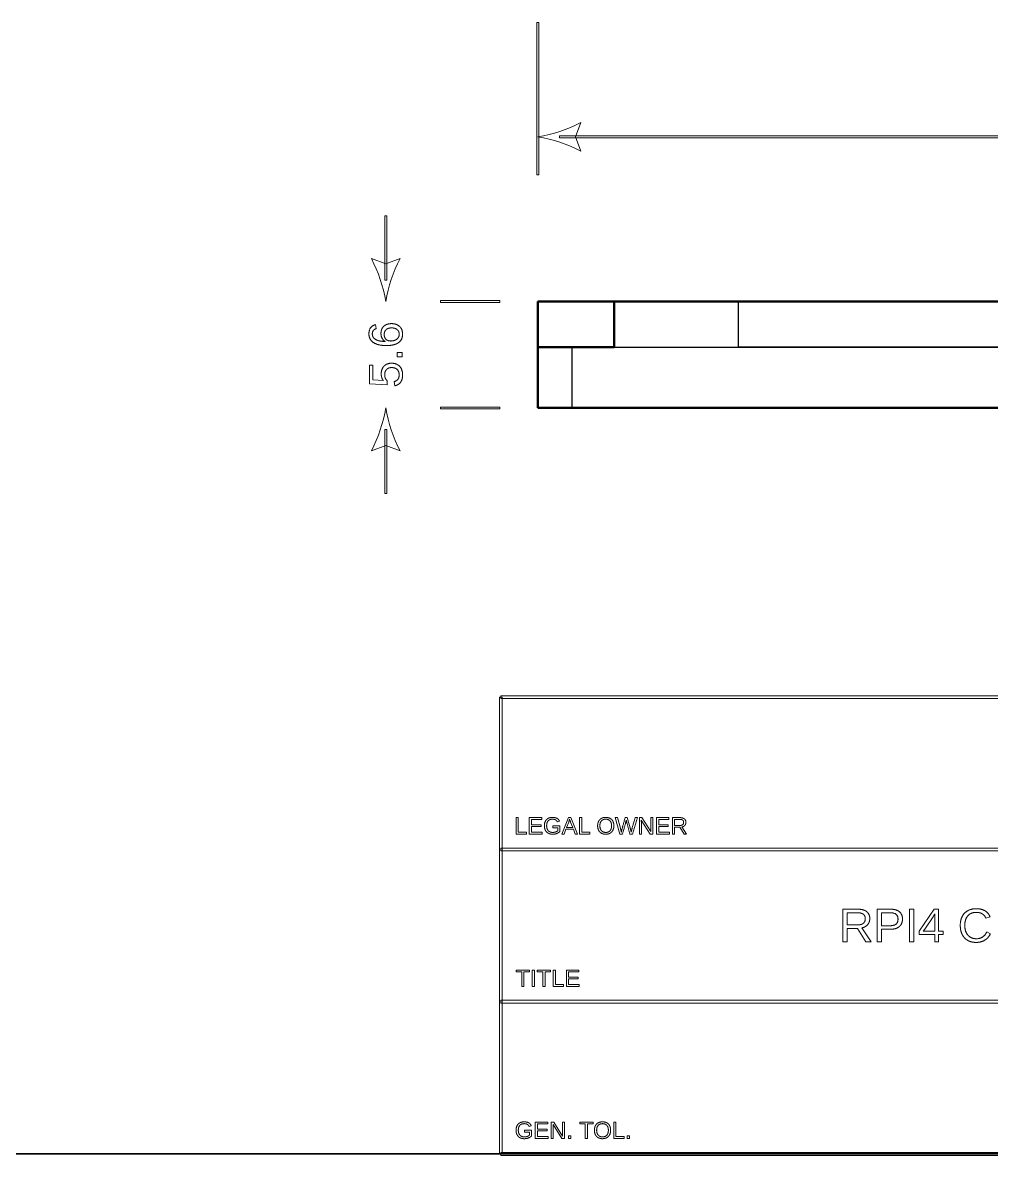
# Model space of a CAD drawing. Header units: millimetres. Extents: x 10 to 410, y 10 to 287.
# Drawn here: x 214.9 to 265.8, y 9.9 to 69.4 of the extents above; entities that cross this region are included whole.
import ezdxf

# ---------------------------------------------------------------- set-up
doc = ezdxf.new("R2010")
doc.units = ezdxf.units.MM
for name, color, linetype, lineweight in [('border', 7, 'Continuous', 35), ('dimensions', 7, 'Continuous', 13), ('hidden', 7, 'Continuous', 25), ('part', 7, 'Continuous', 50)]:
    doc.layers.add(name, color=color, linetype=linetype, lineweight=lineweight)

msp = doc.modelspace()

# ---------------------------------------------------------------- linework, layer by layer
at = {"layer": 'border'}
msp.add_line((10, 10), (410, 10), dxfattribs=at)
at = {"layer": 'dimensions'}
for p, q in [((242, 69.45), (241.9, 69.45)), ((241.9, 69.45), (241.9, 61.45)), ((242, 61.45), (242, 69.45)), ((243.919, 63.45), (244.2, 64.2)), ((243.075, 63.5), (243.075, 63.4)), ((285.687, 63.5), (243.075, 63.5)), ((243.075, 63.4), (285.687, 63.4)), ((244.2, 62.7), (243.919, 63.45)), ((241.9, 61.45), (242, 61.45)), ((234, 59.3), (233.9, 59.3)), ((233.9, 59.3), (233.9, 55.925)), ((234, 55.925), (234, 59.3)), ((233.95, 56.769), (233.2, 57.05)), ((234.7, 57.05), (233.95, 56.769)), ((233.9, 55.925), (234, 55.925)), ((239.95, 54.85), (236.835, 54.85)), ((236.835, 54.85), (236.835, 54.75)), ((239.95, 54.75), (239.95, 54.85)), ((236.835, 54.75), (239.95, 54.75)), ((233.453, 53.375), (233.415, 53.585)), ((234.543, 52.124), (234.543, 51.886)), ((234.811, 52.124), (234.543, 52.124)), ((234.543, 51.886), (234.811, 51.886)), ((234.811, 51.886), (234.811, 52.124)), ((233.091, 51.453), (233.091, 50.475)), ((233.277, 51.453), (233.091, 51.453)), ((233.277, 50.675), (233.277, 51.453)), ((233.823, 50.642), (233.277, 50.675)), ((234.016, 50.417), (234.016, 50.632)), ((233.091, 50.475), (234.016, 50.417)), ((234.4, 50.589), (234.426, 50.367)), ((239.95, 49.25), (236.835, 49.25)), ((236.835, 49.25), (236.835, 49.15)), ((236.835, 49.15), (239.95, 49.15)), ((239.95, 49.15), (239.95, 49.25)), ((234, 48.075), (233.9, 48.075)), ((233.9, 48.075), (233.9, 44.7)), ((234, 44.7), (234, 48.075)), ((233.2, 46.95), (233.95, 47.231)), ((233.95, 47.231), (234.7, 46.95)), ((233.9, 44.7), (234, 44.7)), ((240.075, 34), (239.925, 34)), ((239.925, 34), (239.925, 10)), ((410, 34.075), (240, 34.075)), ((240, 34.075), (240, 33.925)), ((240.075, 10), (240.075, 34)), ((240, 33.925), (410, 33.925)), ((240.8, 27.672), (240.8, 26.812)), ((240.917, 27.672), (240.8, 27.672)), ((240.917, 26.907), (240.917, 27.672)), ((241.495, 27.672), (241.495, 26.812)), ((242.148, 27.672), (241.495, 27.672)), ((241.612, 27.577), (242.148, 27.577)), ((241.612, 27.301), (241.612, 27.577)), ((242.148, 27.577), (242.148, 27.672)), ((242.975, 27.449), (243.086, 27.482)), ((243.552, 27.672), (243.201, 26.812)), ((243.456, 27.155), (243.566, 27.437)), ((243.685, 27.672), (243.552, 27.672)), ((243.611, 27.567), (243.617, 27.584)), ((243.617, 27.584), (243.633, 27.534)), ((243.667, 27.438), (243.778, 27.155)), ((244.03, 26.812), (243.685, 27.672)), ((244.135, 27.672), (244.135, 26.812)), ((244.252, 27.672), (244.135, 27.672)), ((244.252, 26.907), (244.252, 27.672)), ((246.006, 27.672), (246.26, 26.812)), ((246.128, 27.672), (246.006, 27.672)), ((246.282, 27.126), (246.128, 27.672)), ((246.648, 27.672), (246.536, 27.672)), ((246.797, 27.137), (246.648, 27.672)), ((246.923, 26.812), (247.176, 27.672)), ((247.176, 27.672), (247.055, 27.672)), ((247.283, 27.672), (247.283, 26.812)), ((247.419, 27.672), (247.283, 27.672)), ((247.381, 27.545), (247.841, 26.812)), ((247.384, 27.485), (247.381, 27.545)), ((247.387, 27.383), (247.384, 27.485)), ((247.387, 26.812), (247.387, 27.383)), ((247.884, 26.935), (247.419, 27.672)), ((247.876, 27.672), (247.876, 27.108)), ((247.981, 27.672), (247.876, 27.672)), ((247.981, 26.812), (247.981, 27.672)), ((248.186, 27.672), (248.186, 26.812)), ((248.838, 27.672), (248.186, 27.672)), ((248.302, 27.577), (248.838, 27.577)), ((248.302, 27.301), (248.302, 27.577)), ((248.838, 27.577), (248.838, 27.672)), ((249.02, 27.672), (249.02, 26.812)), ((249.424, 27.672), (249.02, 27.672)), ((249.136, 27.579), (249.413, 27.579)), ((249.136, 27.261), (249.136, 27.579)), ((240.8, 26.812), (241.351, 26.812)), ((241.351, 26.907), (240.917, 26.907)), ((241.351, 26.812), (241.351, 26.907)), ((241.495, 26.812), (242.173, 26.812)), ((242.111, 27.301), (241.612, 27.301)), ((241.612, 27.207), (242.111, 27.207)), ((241.612, 26.907), (241.612, 27.207)), ((242.173, 26.907), (241.612, 26.907)), ((242.111, 27.207), (242.111, 27.301)), ((242.173, 26.812), (242.173, 26.907)), ((242.741, 27.243), (242.741, 27.145)), ((243.105, 27.243), (242.741, 27.243)), ((242.741, 27.145), (242.998, 27.145)), ((242.998, 27.145), (242.998, 26.99)), ((243.105, 26.946), (243.105, 27.243)), ((243.201, 26.812), (243.322, 26.812)), ((243.322, 26.812), (243.421, 27.064)), ((243.421, 27.064), (243.813, 27.064)), ((243.778, 27.155), (243.456, 27.155)), ((243.813, 27.064), (243.911, 26.812)), ((243.911, 26.812), (244.03, 26.812)), ((244.135, 26.812), (244.686, 26.812)), ((244.686, 26.907), (244.252, 26.907)), ((244.686, 26.812), (244.686, 26.907)), ((246.26, 26.812), (246.399, 26.812)), ((246.635, 27.358), (246.784, 26.812)), ((246.784, 26.812), (246.923, 26.812)), ((246.857, 26.936), (246.851, 26.915)), ((247.283, 26.812), (247.387, 26.812)), ((247.841, 26.812), (247.981, 26.812)), ((248.186, 26.812), (248.863, 26.812)), ((248.802, 27.301), (248.302, 27.301)), ((248.302, 27.207), (248.802, 27.207)), ((248.302, 26.907), (248.302, 27.207)), ((248.863, 26.907), (248.302, 26.907)), ((248.802, 27.207), (248.802, 27.301)), ((248.863, 26.812), (248.863, 26.907)), ((249.02, 26.812), (249.136, 26.812)), ((249.418, 27.261), (249.136, 27.261)), ((249.136, 27.169), (249.404, 27.169)), ((249.136, 26.812), (249.136, 27.169)), ((249.404, 27.169), (249.628, 26.812)), ((249.762, 26.812), (249.518, 27.183)), ((249.628, 26.812), (249.762, 26.812)), ((410, 26.075), (240, 26.075)), ((240, 26.075), (240, 25.925)), ((240, 25.925), (410, 25.925)), ((257.976, 22.859), (257.976, 21.139)), ((258.786, 22.859), (257.976, 22.859)), ((258.21, 22.673), (258.763, 22.673)), ((258.21, 22.038), (258.21, 22.673)), ((259.782, 22.859), (259.782, 21.139)), ((260.506, 22.859), (259.782, 22.859)), ((260.015, 22.673), (260.478, 22.673)), ((260.015, 21.994), (260.015, 22.673)), ((261.475, 22.859), (261.475, 21.139)), ((261.708, 22.859), (261.475, 22.859)), ((261.708, 21.139), (261.708, 22.859)), ((262.784, 22.859), (261.996, 21.7)), ((263.014, 22.859), (262.784, 22.859)), ((263.014, 21.702), (263.014, 22.859)), ((258.772, 22.038), (258.21, 22.038)), ((262.284, 21.817), (262.725, 22.466)), ((262.807, 22.612), (262.807, 21.702)), ((265.497, 22.386), (265.718, 22.459)), ((258.21, 21.854), (258.745, 21.854)), ((258.21, 21.139), (258.21, 21.854)), ((258.745, 21.854), (259.192, 21.139)), ((259.461, 21.139), (258.973, 21.88)), ((260.487, 21.994), (260.015, 21.994)), ((260.015, 21.81), (260.52, 21.81)), ((260.015, 21.139), (260.015, 21.81)), ((261.996, 21.7), (261.996, 21.529)), ((261.996, 21.529), (262.807, 21.529)), ((262.199, 21.702), (262.218, 21.727)), ((262.807, 21.702), (262.199, 21.702)), ((262.218, 21.727), (262.284, 21.817)), ((262.807, 21.529), (262.807, 21.139)), ((263.256, 21.702), (263.014, 21.702)), ((263.014, 21.529), (263.256, 21.529)), ((263.014, 21.139), (263.014, 21.529)), ((263.256, 21.529), (263.256, 21.702)), ((265.734, 21.569), (265.544, 21.664)), ((257.976, 21.139), (258.21, 21.139)), ((259.192, 21.139), (259.461, 21.139)), ((259.782, 21.139), (260.015, 21.139)), ((261.475, 21.139), (261.708, 21.139)), ((262.807, 21.139), (263.014, 21.139)), ((240.8, 19.66), (240.8, 19.565)), ((241.507, 19.66), (240.8, 19.66)), ((241.507, 19.565), (241.507, 19.66)), ((241.651, 19.66), (241.651, 18.8)), ((241.767, 19.66), (241.651, 19.66)), ((241.767, 18.8), (241.767, 19.66)), ((241.911, 19.66), (241.911, 19.565)), ((242.618, 19.66), (241.911, 19.66)), ((242.618, 19.565), (242.618, 19.66)), ((242.749, 19.66), (242.749, 18.8)), ((242.865, 19.66), (242.749, 19.66)), ((242.865, 18.895), (242.865, 19.66)), ((243.444, 19.66), (243.444, 18.8)), ((244.097, 19.66), (243.444, 19.66)), ((244.097, 19.565), (244.097, 19.66)), ((240.8, 19.565), (241.095, 19.565)), ((241.095, 19.565), (241.095, 18.8)), ((241.211, 19.565), (241.507, 19.565)), ((241.211, 18.8), (241.211, 19.565)), ((241.911, 19.565), (242.206, 19.565)), ((242.206, 19.565), (242.206, 18.8)), ((242.322, 19.565), (242.618, 19.565)), ((242.322, 18.8), (242.322, 19.565)), ((243.561, 19.565), (244.097, 19.565)), ((243.561, 19.289), (243.561, 19.565)), ((244.06, 19.289), (243.561, 19.289)), ((243.561, 19.195), (244.06, 19.195)), ((243.561, 18.895), (243.561, 19.195)), ((244.06, 19.195), (244.06, 19.289)), ((241.095, 18.8), (241.211, 18.8)), ((241.651, 18.8), (241.767, 18.8)), ((242.206, 18.8), (242.322, 18.8)), ((242.749, 18.8), (243.3, 18.8)), ((243.3, 18.895), (242.865, 18.895)), ((243.3, 18.8), (243.3, 18.895)), ((243.444, 18.8), (244.122, 18.8)), ((244.122, 18.895), (243.561, 18.895)), ((244.122, 18.8), (244.122, 18.895)), ((410, 18.075), (240, 18.075)), ((240, 18.075), (240, 17.925)), ((240, 17.925), (410, 17.925)), ((241.486, 11.449), (241.597, 11.482)), ((241.812, 11.672), (241.812, 10.812)), ((242.464, 11.672), (241.812, 11.672)), ((241.929, 11.577), (242.464, 11.577)), ((241.929, 11.301), (241.929, 11.577)), ((242.464, 11.577), (242.464, 11.672)), ((242.646, 11.672), (242.646, 10.812)), ((242.781, 11.672), (242.646, 11.672)), ((242.743, 11.545), (243.204, 10.812)), ((242.746, 11.485), (242.743, 11.545)), ((242.749, 11.383), (242.746, 11.485)), ((242.749, 10.812), (242.749, 11.383)), ((243.246, 10.935), (242.781, 11.672)), ((243.239, 11.672), (243.239, 11.108)), ((243.344, 11.672), (243.239, 11.672)), ((243.344, 10.812), (243.344, 11.672)), ((244.146, 11.672), (244.146, 11.577)), ((244.853, 11.672), (244.146, 11.672)), ((244.146, 11.577), (244.441, 11.577)), ((244.441, 11.577), (244.441, 10.812)), ((244.557, 11.577), (244.853, 11.577)), ((244.557, 10.812), (244.557, 11.577)), ((244.853, 11.577), (244.853, 11.672)), ((245.934, 11.672), (245.934, 10.812)), ((246.05, 11.672), (245.934, 11.672)), ((246.05, 10.907), (246.05, 11.672)), ((241.252, 11.243), (241.252, 11.145)), ((241.616, 11.243), (241.252, 11.243)), ((241.252, 11.145), (241.509, 11.145)), ((241.509, 11.145), (241.509, 10.99)), ((241.616, 10.946), (241.616, 11.243)), ((241.812, 10.812), (242.489, 10.812)), ((242.428, 11.301), (241.929, 11.301)), ((241.929, 11.207), (242.428, 11.207)), ((241.929, 10.907), (241.929, 11.207)), ((242.489, 10.907), (241.929, 10.907)), ((242.428, 11.207), (242.428, 11.301)), ((242.489, 10.812), (242.489, 10.907)), ((242.646, 10.812), (242.749, 10.812)), ((243.204, 10.812), (243.344, 10.812)), ((243.56, 10.946), (243.56, 10.812)), ((243.679, 10.946), (243.56, 10.946)), ((243.56, 10.812), (243.679, 10.812)), ((243.679, 10.812), (243.679, 10.946)), ((244.441, 10.812), (244.557, 10.812)), ((245.934, 10.812), (246.485, 10.812)), ((246.485, 10.907), (246.05, 10.907)), ((246.485, 10.812), (246.485, 10.907)), ((246.64, 10.946), (246.64, 10.812)), ((246.759, 10.946), (246.64, 10.946)), ((246.64, 10.812), (246.759, 10.812)), ((246.759, 10.812), (246.759, 10.946)), ((239.925, 10), (240.075, 10)), ((410, 10.075), (240, 10.075)), ((240, 10.075), (240, 9.925)), ((240, 9.925), (410, 9.925))]:
    msp.add_line(p, q, dxfattribs=at)
for centre, start, end in [((240.7, 70.95), -80.53768, -62.59242), ((240.7, 55.95), 62.59242, 80.53768), ((226.45, 53.55), 9.46232, 27.40758), ((241.45, 53.55), 152.59242, 170.53768), ((226.45, 50.45), -27.40758, -9.46232), ((241.45, 50.45), -170.53768, -152.59242)]:
    msp.add_arc(centre, 7.603, start, end, dxfattribs=at)
for points in [[(233.065, 53.094), (233.065, 53.484), (233.415, 53.585)], [(233.847, 53.493), (233.996, 53.633), (234.248, 53.633)], [(234.248, 53.633), (234.52, 53.633), (234.678, 53.485)], [(233.304, 52.639), (233.065, 52.799), (233.065, 53.094)], [(233.453, 53.375), (233.243, 53.31), (233.243, 53.092)], [(233.243, 53.092), (233.243, 52.904), (233.418, 52.801)], [(233.699, 53.115), (233.699, 53.353), (233.847, 53.493)], [(233.757, 52.866), (233.699, 52.975), (233.699, 53.115)], [(233.97, 53.318), (233.868, 53.226), (233.868, 53.063)], [(233.868, 53.063), (233.868, 52.909), (233.958, 52.814)], [(234.258, 53.409), (234.071, 53.409), (233.97, 53.318)], [(234.551, 53.319), (234.444, 53.409), (234.258, 53.409)], [(234.531, 52.818), (234.658, 52.916), (234.658, 53.07)], [(234.658, 53.07), (234.658, 53.229), (234.551, 53.319)], [(234.835, 53.077), (234.835, 52.787), (234.619, 52.633)], [(234.678, 53.485), (234.835, 53.337), (234.835, 53.077)], [(233.99, 52.479), (233.544, 52.479), (233.304, 52.639)], [(233.418, 52.801), (233.594, 52.698), (233.926, 52.698)], [(233.926, 52.698), (233.815, 52.757), (233.757, 52.866)], [(233.958, 52.814), (234.048, 52.72), (234.205, 52.72)], [(234.619, 52.633), (234.403, 52.479), (233.99, 52.479)], [(234.205, 52.72), (234.404, 52.72), (234.531, 52.818)], [(233.713, 50.997), (233.713, 51.251), (233.862, 51.402)], [(233.862, 51.402), (234.011, 51.553), (234.25, 51.553)], [(233.993, 51.224), (233.893, 51.123), (233.893, 50.952)], [(234.255, 51.324), (234.093, 51.324), (233.993, 51.224)], [(234.25, 51.553), (234.523, 51.553), (234.679, 51.391)], [(234.549, 51.224), (234.442, 51.324), (234.255, 51.324)], [(234.656, 50.947), (234.656, 51.124), (234.549, 51.224)], [(234.679, 51.391), (234.835, 51.229), (234.835, 50.942)], [(233.823, 50.642), (233.713, 50.785), (233.713, 50.997)], [(233.893, 50.952), (233.893, 50.863), (233.921, 50.786)], [(233.921, 50.786), (233.949, 50.709), (234.016, 50.632)], [(234.4, 50.589), (234.656, 50.659), (234.656, 50.947)], [(234.835, 50.942), (234.835, 50.702), (234.73, 50.554)], [(234.73, 50.554), (234.625, 50.406), (234.426, 50.367)], [(242.289, 27.246), (242.289, 27.456), (242.402, 27.57)], [(242.402, 27.57), (242.514, 27.685), (242.717, 27.685)], [(242.486, 27.5), (242.408, 27.41), (242.408, 27.246)], [(242.714, 27.59), (242.565, 27.59), (242.486, 27.5)], [(242.874, 27.556), (242.81, 27.59), (242.714, 27.59)], [(242.717, 27.685), (242.86, 27.685), (242.949, 27.637)], [(242.975, 27.449), (242.939, 27.523), (242.874, 27.556)], [(242.949, 27.637), (243.038, 27.589), (243.086, 27.482)], [(243.611, 27.567), (243.596, 27.517), (243.566, 27.437)], [(243.667, 27.438), (243.65, 27.481), (243.633, 27.534)], [(245.088, 27.246), (245.088, 27.452), (245.201, 27.569)], [(245.201, 27.569), (245.314, 27.685), (245.515, 27.685)], [(245.287, 27.499), (245.206, 27.409), (245.206, 27.246)], [(245.515, 27.59), (245.367, 27.59), (245.287, 27.499)], [(245.515, 27.685), (245.646, 27.685), (245.743, 27.633)], [(245.742, 27.498), (245.661, 27.59), (245.515, 27.59)], [(245.822, 27.246), (245.822, 27.407), (245.742, 27.498)], [(245.743, 27.633), (245.839, 27.581), (245.89, 27.481)], [(245.89, 27.481), (245.941, 27.382), (245.941, 27.246)], [(246.367, 27.061), (246.386, 27.141), (246.536, 27.672)], [(246.565, 27.424), (246.554, 27.376), (246.399, 26.812)], [(246.592, 27.542), (246.576, 27.471), (246.565, 27.424)], [(246.635, 27.358), (246.62, 27.41), (246.592, 27.542)], [(246.883, 27.051), (246.894, 27.095), (247.055, 27.672)], [(249.559, 27.539), (249.508, 27.579), (249.413, 27.579)], [(249.424, 27.672), (249.57, 27.672), (249.649, 27.607)], [(249.61, 27.425), (249.61, 27.5), (249.559, 27.539)], [(249.56, 27.304), (249.61, 27.347), (249.61, 27.425)], [(249.649, 27.607), (249.728, 27.542), (249.728, 27.426)], [(249.728, 27.426), (249.728, 27.33), (249.672, 27.265)], [(242.341, 27.008), (242.289, 27.109), (242.289, 27.246)], [(242.49, 26.854), (242.392, 26.907), (242.341, 27.008)], [(242.408, 27.246), (242.408, 27.083), (242.491, 26.989)], [(242.723, 26.8), (242.588, 26.8), (242.49, 26.854)], [(242.491, 26.989), (242.575, 26.895), (242.723, 26.895)], [(242.723, 26.895), (242.807, 26.895), (242.88, 26.92)], [(242.938, 26.838), (242.839, 26.8), (242.723, 26.8)], [(242.88, 26.92), (242.953, 26.946), (242.998, 26.99)], [(243.105, 26.946), (243.037, 26.876), (242.938, 26.838)], [(245.138, 27.009), (245.088, 27.111), (245.088, 27.246)], [(245.285, 26.854), (245.189, 26.907), (245.138, 27.009)], [(245.206, 27.246), (245.206, 27.084), (245.288, 26.99)], [(245.514, 26.8), (245.381, 26.8), (245.285, 26.854)], [(245.288, 26.99), (245.369, 26.895), (245.514, 26.895)], [(245.514, 26.895), (245.663, 26.895), (245.742, 26.986)], [(245.741, 26.854), (245.645, 26.8), (245.514, 26.8)], [(245.889, 27.01), (245.838, 26.909), (245.741, 26.854)], [(245.742, 26.986), (245.822, 27.078), (245.822, 27.246)], [(245.941, 27.246), (245.941, 27.111), (245.889, 27.01)], [(246.282, 27.126), (246.31, 27.023), (246.333, 26.915)], [(246.333, 26.915), (246.347, 26.982), (246.367, 27.061)], [(246.797, 27.137), (246.831, 27.006), (246.851, 26.915)], [(246.857, 26.936), (246.873, 27.006), (246.883, 27.051)], [(247.884, 26.935), (247.876, 27.055), (247.876, 27.108)], [(249.418, 27.261), (249.51, 27.261), (249.56, 27.304)], [(249.672, 27.265), (249.616, 27.2), (249.518, 27.183)], [(259.056, 22.594), (258.954, 22.673), (258.763, 22.673)], [(258.786, 22.859), (259.076, 22.859), (259.234, 22.729)], [(259.234, 22.729), (259.392, 22.599), (259.392, 22.367)], [(260.878, 22.339), (260.878, 22.673), (260.478, 22.673)], [(260.506, 22.859), (260.795, 22.859), (260.954, 22.724)], [(260.954, 22.724), (261.112, 22.588), (261.112, 22.342)], [(264.151, 22.007), (264.151, 22.419), (264.373, 22.652)], [(264.373, 22.652), (264.595, 22.885), (264.988, 22.885)], [(264.991, 22.695), (264.705, 22.695), (264.546, 22.511)], [(264.988, 22.885), (265.263, 22.885), (265.447, 22.778)], [(265.305, 22.615), (265.172, 22.695), (264.991, 22.695)], [(265.447, 22.778), (265.631, 22.67), (265.718, 22.459)], [(258.772, 22.038), (258.957, 22.038), (259.057, 22.124)], [(259.281, 22.045), (259.169, 21.915), (258.973, 21.88)], [(259.158, 22.365), (259.158, 22.515), (259.056, 22.594)], [(259.057, 22.124), (259.158, 22.21), (259.158, 22.365)], [(259.392, 22.367), (259.392, 22.176), (259.281, 22.045)], [(260.487, 21.994), (260.878, 21.994), (260.878, 22.339)], [(261.112, 22.342), (261.112, 22.098), (260.953, 21.954)], [(262.773, 22.547), (262.741, 22.49), (262.725, 22.466)], [(262.807, 22.612), (262.804, 22.604), (262.773, 22.547)], [(264.546, 22.511), (264.388, 22.327), (264.388, 22.007)], [(265.497, 22.386), (265.437, 22.536), (265.305, 22.615)], [(260.953, 21.954), (260.794, 21.81), (260.52, 21.81)], [(264.25, 21.532), (264.151, 21.733), (264.151, 22.007)], [(264.54, 21.223), (264.35, 21.331), (264.25, 21.532)], [(264.388, 22.007), (264.388, 21.691), (264.553, 21.499)], [(264.553, 21.499), (264.718, 21.307), (265, 21.307)], [(265, 21.307), (265.362, 21.307), (265.544, 21.664)], [(265.734, 21.569), (265.628, 21.347), (265.436, 21.231)], [(264.989, 21.115), (264.729, 21.115), (264.54, 21.223)], [(265.436, 21.231), (265.243, 21.115), (264.989, 21.115)], [(240.8, 11.246), (240.8, 11.456), (240.912, 11.57)], [(240.912, 11.57), (241.025, 11.685), (241.228, 11.685)], [(240.997, 11.5), (240.918, 11.41), (240.918, 11.246)], [(241.225, 11.59), (241.076, 11.59), (240.997, 11.5)], [(241.385, 11.556), (241.321, 11.59), (241.225, 11.59)], [(241.228, 11.685), (241.371, 11.685), (241.46, 11.637)], [(241.486, 11.449), (241.449, 11.523), (241.385, 11.556)], [(241.46, 11.637), (241.549, 11.589), (241.597, 11.482)], [(244.918, 11.246), (244.918, 11.452), (245.031, 11.569)], [(245.031, 11.569), (245.144, 11.685), (245.345, 11.685)], [(245.117, 11.499), (245.036, 11.409), (245.036, 11.246)], [(245.345, 11.59), (245.198, 11.59), (245.117, 11.499)], [(245.345, 11.685), (245.477, 11.685), (245.573, 11.633)], [(245.572, 11.498), (245.492, 11.59), (245.345, 11.59)], [(245.652, 11.246), (245.652, 11.407), (245.572, 11.498)], [(245.573, 11.633), (245.669, 11.581), (245.72, 11.481)], [(245.72, 11.481), (245.771, 11.382), (245.771, 11.246)], [(240.852, 11.008), (240.8, 11.109), (240.8, 11.246)], [(241.001, 10.854), (240.903, 10.907), (240.852, 11.008)], [(240.918, 11.246), (240.918, 11.083), (241.002, 10.989)], [(241.233, 10.8), (241.098, 10.8), (241.001, 10.854)], [(241.002, 10.989), (241.086, 10.895), (241.233, 10.895)], [(241.233, 10.895), (241.318, 10.895), (241.391, 10.92)], [(241.448, 10.838), (241.349, 10.8), (241.233, 10.8)], [(241.391, 10.92), (241.463, 10.946), (241.509, 10.99)], [(241.616, 10.946), (241.548, 10.876), (241.448, 10.838)], [(243.246, 10.935), (243.239, 11.055), (243.239, 11.108)], [(244.969, 11.009), (244.918, 11.111), (244.918, 11.246)], [(245.115, 10.854), (245.019, 10.907), (244.969, 11.009)], [(245.036, 11.246), (245.036, 11.084), (245.118, 10.99)], [(245.344, 10.8), (245.212, 10.8), (245.115, 10.854)], [(245.118, 10.99), (245.199, 10.895), (245.344, 10.895)], [(245.344, 10.895), (245.493, 10.895), (245.573, 10.986)], [(245.572, 10.854), (245.475, 10.8), (245.344, 10.8)], [(245.72, 11.01), (245.668, 10.909), (245.572, 10.854)], [(245.573, 10.986), (245.652, 11.078), (245.652, 11.246)], [(245.771, 11.246), (245.771, 11.111), (245.72, 11.01)]]:
    msp.add_open_spline(points, degree=2, dxfattribs=at)
at = {"layer": 'hidden'}
for p, q in [((241.95, 52.4), (241.95, 54.8)), ((245.95, 52.4), (245.95, 54.8)), ((245.95, 54.8), (334.05, 54.8)), ((306.5, 54.8), (252.5, 54.8)), ((306.5, 54.8), (252.5, 54.8)), ((252.5, 52.4), (252.5, 54.8)), ((252.5, 52.4), (252.5, 54.8)), ((241.95, 49.2), (241.95, 52.4)), ((241.95, 52.4), (245.95, 52.4)), ((243.75, 49.2), (243.75, 52.4)), ((243.75, 49.2), (243.75, 52.4)), ((243.75, 52.4), (336.25, 52.4)), ((243.75, 52.4), (336.25, 52.4)), ((306.5, 52.4), (252.5, 52.4)), ((306.5, 52.4), (252.5, 52.4)), ((241.95, 49.2), (338.05, 49.2)), ((243.75, 49.2), (336.25, 49.2)), ((243.75, 49.2), (336.25, 49.2))]:
    msp.add_line(p, q, dxfattribs=at)
for points in [[(241.95, 54.8), (241.963, 54.8), (241.975, 54.8), (242.013, 54.8), (242.05, 54.8), (242.112, 54.8), (242.174, 54.8), (242.26, 54.8), (242.346, 54.8), (242.455, 54.8), (242.563, 54.8), (242.693, 54.8), (242.823, 54.8), (242.972, 54.8), (243.122, 54.8), (243.289, 54.8), (243.456, 54.8), (243.639, 54.8), (243.822, 54.8), (244.018, 54.8), (244.214, 54.8), (244.422, 54.8), (244.629, 54.8), (244.844, 54.8), (245.06, 54.8), (245.501, 54.8), (245.95, 54.8)], [(241.95, 52.4), (241.963, 52.4), (241.975, 52.4), (242.013, 52.4), (242.05, 52.4), (242.112, 52.4), (242.174, 52.4), (242.26, 52.4), (242.346, 52.4), (242.455, 52.4), (242.563, 52.4), (242.693, 52.4), (242.823, 52.4), (242.972, 52.4), (243.122, 52.4), (243.289, 52.4), (243.456, 52.4), (243.639, 52.4), (243.822, 52.4), (244.018, 52.4), (244.214, 52.4), (244.422, 52.4), (244.629, 52.4), (244.844, 52.4), (245.06, 52.4), (245.501, 52.4), (245.95, 52.4)], [(241.95, 52.4), (241.963, 52.4), (241.975, 52.4), (242.013, 52.4), (242.05, 52.4), (242.112, 52.4), (242.174, 52.4), (242.26, 52.4), (242.346, 52.4), (242.455, 52.4), (242.563, 52.4), (242.693, 52.4), (242.823, 52.4), (242.972, 52.4), (243.122, 52.4), (243.289, 52.4), (243.456, 52.4), (243.639, 52.4), (243.822, 52.4), (244.018, 52.4), (244.214, 52.4), (244.422, 52.4), (244.629, 52.4), (244.844, 52.4), (245.06, 52.4), (245.501, 52.4), (245.95, 52.4)]]:
    msp.add_open_spline(points, degree=2, knots=[0, 0, 0, 0.071429, 0.071429, 0.142857, 0.142857, 0.214286, 0.214286, 0.285714, 0.285714, 0.357143, 0.357143, 0.428571, 0.428571, 0.5, 0.5, 0.571429, 0.571429, 0.642857, 0.642857, 0.714286, 0.714286, 0.785714, 0.785714, 0.857143, 0.857143, 1, 1, 1], dxfattribs=at)
at = {"layer": 'part'}
for p, q in [((241.95, 52.4), (241.95, 54.8)), ((245.95, 52.4), (245.95, 54.8)), ((245.95, 54.8), (334.05, 54.8)), ((241.95, 49.2), (241.95, 52.4)), ((241.95, 52.4), (245.95, 52.4)), ((241.95, 49.2), (338.05, 49.2))]:
    msp.add_line(p, q, dxfattribs=at)
msp.add_open_spline([(241.95, 54.8), (241.963, 54.8), (241.975, 54.8), (242.013, 54.8), (242.05, 54.8), (242.112, 54.8), (242.174, 54.8), (242.26, 54.8), (242.346, 54.8), (242.455, 54.8), (242.563, 54.8), (242.693, 54.8), (242.823, 54.8), (242.972, 54.8), (243.122, 54.8), (243.289, 54.8), (243.456, 54.8), (243.639, 54.8), (243.822, 54.8), (244.018, 54.8), (244.214, 54.8), (244.422, 54.8), (244.629, 54.8), (244.844, 54.8), (245.06, 54.8), (245.501, 54.8), (245.95, 54.8)], degree=2, knots=[0, 0, 0, 0.071429, 0.071429, 0.142857, 0.142857, 0.214286, 0.214286, 0.285714, 0.285714, 0.357143, 0.357143, 0.428571, 0.428571, 0.5, 0.5, 0.571429, 0.571429, 0.642857, 0.642857, 0.714286, 0.714286, 0.785714, 0.785714, 0.857143, 0.857143, 1, 1, 1], dxfattribs=at)

doc.saveas('drawing.dxf')
